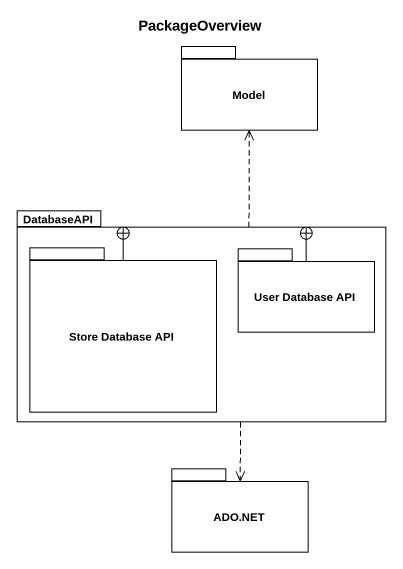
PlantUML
@startuml
title PackageOverview
package Model {
}
package DatabaseAPI {
  package "Store Database API" as Store_Database_API {
  }
  package "User Database API" as User_Database_API {
  }
}
package "ADO.NET" as ADO_NET {
}
DatabaseAPI .up.> Model
DatabaseAPI ..> ADO_NET
Store_Database_API -right-+ DatabaseAPI
User_Database_API -left-+ DatabaseAPI
@enduml
